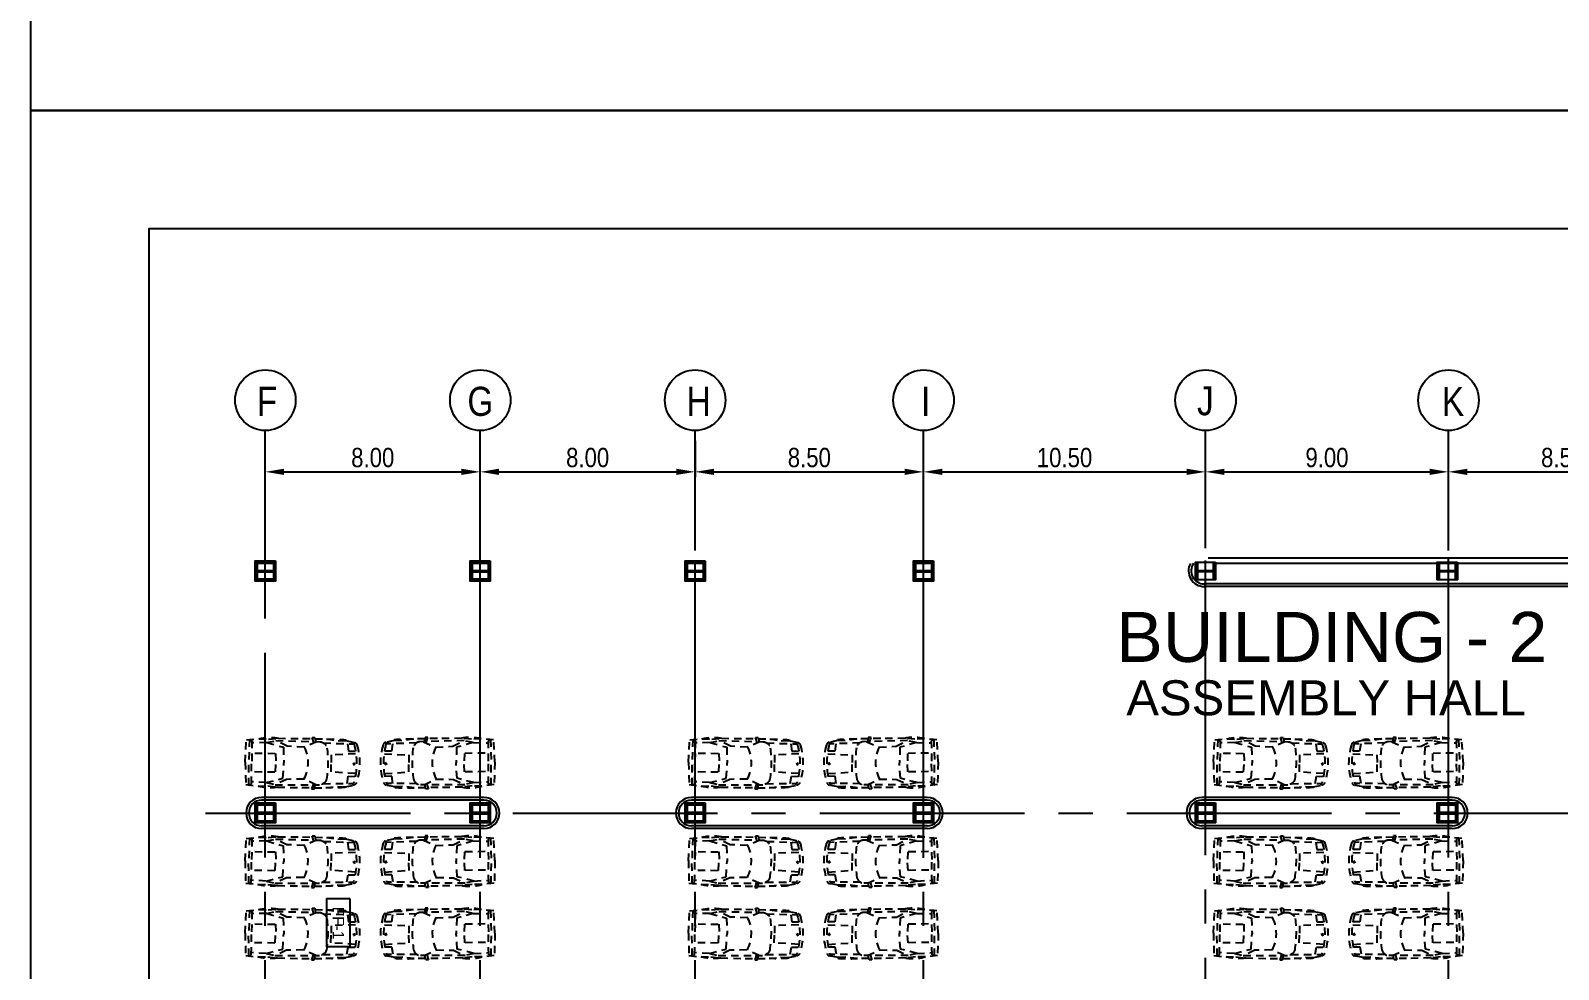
# Model space of a CAD drawing. Header units: millimetres. Extents: x 2148 to 2681, y 758 to 986.
# Drawn here: x 2173.45 to 2201.89, y 817.86 to 835.33 of the extents above; entities that cross this region are included whole.
import ezdxf

# ---------------------------------------------------------------- set-up
doc = ezdxf.new("R2010")
doc.units = ezdxf.units.MM
for name, pattern in [('CENTER2', [28.575, 19.05, -3.175, 3.175, -3.175]), ('HIDDEN', [0.375, 0.25, -0.125]), ('PHANTOMX2', [5, 2.5, -0.5, 0.5, -0.5, 0.5, -0.5])]:
    doc.linetypes.add(name, pattern=pattern)
for name, color, linetype in [('cladding', 2, 'Continuous'), ('COL-EX', 2, 'Continuous'), ('COL-IN', 2, 'Continuous'), ('D', 1, 'Continuous'), ('DIM', 20, 'Continuous'), ('DR', 7, 'Continuous'), ('ELAYOUT', 4, 'Continuous'), ('grid', 241, 'PHANTOMX2'), ('HATCH', 8, 'Continuous'), ('S_GRID LINES', 252, 'Continuous'), ('TEXT', 6, 'Continuous'), ('wall', 4, 'Continuous')]:
    doc.layers.add(name, color=color, linetype=linetype)
doc.styles.add('ARIALNW', font='ARIALN.TTF')
doc.styles.add('MMTX$0$ESMX$0$X-OPTA1D', font='x-opta1d')
doc.styles.add('SWISS', font='swissl.ttf')
doc.dimstyles.new('DIM 200', dxfattribs={"dimtxt": 0.36, "dimasz": 0.35, "dimexe": 0.1, "dimexo": 0, "dimgap": 0.08, "dimtad": 1, "dimlfac": 2, "dimrnd": 0.005, "dimzin": 1, "dimdsep": 46, "dimtxsty": 'ARIALNW', "dimcen": 0.09, "dimclrd": 6, "dimclre": 6, "dimclrt": 13, "dimadec": 0, "dimazin": 0, "dimtfac": 1, "dimtofl": 0, "dimtmove": 2, "dimatfit": 3, "dimfxl": 1, "dimtolj": 1, "dimtzin": 0, "dimarcsym": 0})

# ---------------------------------------------------------------- blocks, each defined once
blk = doc.blocks.new('A$C1DB67A09')
at = {"layer": 'Defpoints', "ltscale": 0.5, "elevation": 0}
blk.add_lwpolyline([(7.292, -83.48), (108.892, -83.48), (108.892, -7.28), (7.292, -7.28)], close=True, dxfattribs=at)
at = {"layer": 'wall', "color": 16, "linetype": 'ByBlock', "ltscale": 1.5, "elevation": 0}
blk.add_lwpolyline([(9.492, -81.28), (106.692, -81.28), (106.692, -9.48), (9.492, -9.48)], close=True, dxfattribs=at)
blk = doc.blocks.new('CAR-PL4')
at = {"layer": 'DR', "color": 8, "linetype": 'HIDDEN'}
for p, q in [((-1.106, -0.352), (-1.073, -0.343)), ((-1.084, -0.357), (-1.024, -0.06)), ((-1.074, -0.615), (-1.084, -0.357)), ((-0.972, -0.074), (-1.039, -0.108)), ((-0.991, -1.103), (-0.972, -0.074)), ((-0.973, -0.292), (-0.73, -0.253)), ((-0.73, -0.253), (-0.73, -0.034)), ((-0.637, -0.02), (-0.591, -0.835)), ((-0.34, -0.081), (-0.31, -0.024)), ((-0.307, -0.073), (-0.34, -0.081)), ((-0.303, -0.073), (-0.271, -0.081)), ((-0.271, -0.081), (-0.301, -0.024)), ((0.027, -0.02), (-0.019, -0.835)), ((0.12, -0.253), (0.119, -0.034)), ((0.362, -0.292), (0.12, -0.253)), ((0.361, -0.074), (0.428, -0.108)), ((0.381, -1.103), (0.361, -0.074)), ((0.473, -0.357), (0.413, -0.06)), ((0.495, -0.352), (0.462, -0.343)), ((0.463, -0.615), (0.473, -0.357)), ((-1.13, -1.385), (-1.127, -1.001)), ((-1.127, -1.001), (-1.074, -0.615)), ((-0.591, -0.835), (-0.295, -0.833)), ((-0.019, -0.835), (-0.316, -0.833)), ((0.516, -1.001), (0.463, -0.615)), ((0.519, -1.385), (0.516, -1.001)), ((-1.174, -1.393), (-1.024, -1.365)), ((-1.174, -1.485), (-1.174, -1.393)), ((-0.999, -1.426), (-1.174, -1.485)), ((-1.133, -1.81), (-1.13, -1.47)), ((-1.047, -2.715), (-1.033, -1.437)), ((-1.032, -1.366), (-1.03, -1.221)), ((-1.032, -1.337), (-0.843, -1.75)), ((0.421, -1.337), (0.232, -1.75)), ((0.388, -1.426), (0.563, -1.485)), ((0.563, -1.393), (0.414, -1.365)), ((0.421, -1.366), (0.42, -1.221)), ((0.436, -2.715), (0.422, -1.437)), ((0.522, -1.81), (0.52, -1.47)), ((0.563, -1.485), (0.563, -1.393)), ((-1.128, -2.637), (-1.133, -1.81)), ((-0.843, -1.75), (-0.863, -2.33)), ((0.232, -1.75), (0.252, -2.33)), ((0.517, -2.637), (0.522, -1.81)), ((-0.863, -2.33), (-1.041, -2.697)), ((-0.98, -3.015), (-0.828, -2.453)), ((-0.828, -2.453), (-0.302, -2.428)), ((0.217, -2.453), (-0.309, -2.428)), ((0.369, -3.015), (0.217, -2.453)), ((0.252, -2.33), (0.43, -2.697)), ((-1.094, -2.961), (-1.128, -2.637)), ((-1.102, -3.289), (-1.094, -2.961)), ((-0.98, -3.015), (-1.047, -2.715)), ((-0.98, -3.015), (-0.962, -3.514)), ((-0.618, -2.711), (-0.304, -2.7)), ((-0.616, -3.41), (-0.618, -2.711)), ((0.007, -2.711), (-0.306, -2.7)), ((0.005, -3.41), (0.007, -2.711)), ((0.369, -3.015), (0.351, -3.514)), ((0.369, -3.015), (0.436, -2.715)), ((0.483, -2.961), (0.517, -2.637)), ((0.491, -3.289), (0.483, -2.961)), ((-1.059, -3.702), (-1.102, -3.289)), ((-1.076, -3.594), (-0.301, -3.614)), ((-1.074, -3.597), (-1.032, -3.514)), ((-1.032, -3.514), (-0.302, -3.514)), ((0.465, -3.594), (-0.31, -3.614)), ((0.421, -3.514), (-0.309, -3.514)), ((0.463, -3.597), (0.421, -3.514)), ((0.448, -3.702), (0.491, -3.289)), ((-0.304, -3.733), (-1.059, -3.702)), ((-0.307, -3.733), (0.448, -3.702))]:
    blk.add_line(p, q, dxfattribs=at)
for centre, radius, start, end in [((-0.926, -0.08), 0.1, 99.1082, 168.6925), ((-0.305, -2.397), 2.416, 73.9881, 106.0119), ((-0.305, -1.881), 2.004, 71.4744, 108.5256), ((0.315, -0.08), 0.1, 11.3075, 80.8918), ((4.35, -0.819), 5.477, 175.0805, 181.8902), ((-4.96, -0.819), 5.477, 358.1098, 4.9195), ((-0.772, -1.237), 0.259, 103.928, 176.4903), ((-0.305, -4.704), 3.756, 81.9077, 98.0923), ((0.161, -1.237), 0.259, 3.5097, 76.072), ((-0.305, -2.814), 1.192, 63.3754, 116.6246), ((0.437, -2.887), 1.591, 170.8054, 194.642), ((-1.048, -2.887), 1.591, 345.358, 9.1946)]:
    blk.add_arc(centre, radius, start, end, dxfattribs=at)
blk = doc.blocks.new('*D2302')
at = {"layer": 'Defpoints', "color": 0, "linetype": 'ByBlock', "ltscale": 0.5, "transparency": 16777216}
for p in [(2181.819, 827.12), (2177.819, 824.391), (2181.819, 824.391, 0)]:
    blk.add_point(p, dxfattribs=at)
at = {"layer": 'ELAYOUT', "color": 6, "linetype": 'ByBlock', "lineweight": -2, "ltscale": 0.5, "transparency": 16777216}
for p, q in [((2177.819, 824.391), (2177.819, 827.22)), ((2178.169, 827.12), (2181.469, 827.12)), ((2181.819, 824.391), (2181.819, 827.22))]:
    blk.add_line(p, q, dxfattribs=at)
at = {"layer": 'ELAYOUT', "color": 6, "linetype": 'ByBlock', "ltscale": 0.5, "transparency": 16777216}
for points in [[(2178.169, 827.178), (2178.169, 827.062), (2177.819, 827.12)], [(2181.469, 827.178), (2181.469, 827.062), (2181.819, 827.12)]]:
    blk.add_solid(points, dxfattribs=at)
at = {"layer": 'ELAYOUT', "color": 13, "linetype": 'ByBlock', "ltscale": 0.5, "transparency": 16777216, "insert": (2179.819, 827.384), "char_height": 0.36, "attachment_point": 5, "style": 'ARIALNW'}
blk.add_mtext('\\A1;8.00', dxfattribs=at)
blk = doc.blocks.new('*D2303')
at = {"layer": 'Defpoints', "color": 0, "linetype": 'ByBlock', "ltscale": 0.5, "transparency": 16777216}
for p in [(2185.819, 827.694, 0), (2185.819, 827.12), (2181.819, 824.391, 0)]:
    blk.add_point(p, dxfattribs=at)
at = {"layer": 'ELAYOUT', "color": 6, "linetype": 'ByBlock', "lineweight": -2, "ltscale": 0.5, "transparency": 16777216}
for p, q in [((2185.819, 827.694), (2185.819, 827.02)), ((2181.819, 824.391), (2181.819, 827.22)), ((2182.169, 827.12), (2185.469, 827.12))]:
    blk.add_line(p, q, dxfattribs=at)
at = {"layer": 'ELAYOUT', "color": 6, "linetype": 'ByBlock', "ltscale": 0.5, "transparency": 16777216}
for points in [[(2182.169, 827.178), (2182.169, 827.062), (2181.819, 827.12)], [(2185.469, 827.178), (2185.469, 827.062), (2185.819, 827.12)]]:
    blk.add_solid(points, dxfattribs=at)
at = {"layer": 'ELAYOUT', "color": 13, "linetype": 'ByBlock', "ltscale": 0.5, "transparency": 16777216, "insert": (2183.819, 827.384), "char_height": 0.36, "attachment_point": 5, "style": 'ARIALNW'}
blk.add_mtext('\\A1;8.00', dxfattribs=at)
blk = doc.blocks.new('*D2304')
at = {"layer": 'Defpoints', "color": 0, "linetype": 'ByBlock', "ltscale": 0.5, "transparency": 16777216}
for p in [(2185.819, 827.694, 0), (2190.07, 827.12), (2190.07, 824.391, 0)]:
    blk.add_point(p, dxfattribs=at)
at = {"layer": 'ELAYOUT', "color": 6, "linetype": 'ByBlock', "lineweight": -2, "ltscale": 0.5, "transparency": 16777216}
for p, q in [((2185.819, 827.694), (2185.819, 827.02)), ((2186.169, 827.12), (2189.72, 827.12)), ((2190.07, 824.391), (2190.07, 827.22))]:
    blk.add_line(p, q, dxfattribs=at)
at = {"layer": 'ELAYOUT', "color": 6, "linetype": 'ByBlock', "ltscale": 0.5, "transparency": 16777216}
for points in [[(2186.169, 827.178), (2186.169, 827.062), (2185.819, 827.12)], [(2189.72, 827.178), (2189.72, 827.062), (2190.07, 827.12)]]:
    blk.add_solid(points, dxfattribs=at)
at = {"layer": 'ELAYOUT', "color": 13, "linetype": 'ByBlock', "ltscale": 0.5, "transparency": 16777216, "insert": (2187.945, 827.384), "char_height": 0.36, "attachment_point": 5, "style": 'ARIALNW'}
blk.add_mtext('\\A1;8.50', dxfattribs=at)
blk = doc.blocks.new('*D2305')
at = {"layer": 'Defpoints', "color": 0, "linetype": 'ByBlock', "ltscale": 0.5, "transparency": 16777216}
for p in [(2190.07, 827.12, 0), (2195.319, 827.12, 0), (2195.319, 827.12)]:
    blk.add_point(p, dxfattribs=at)
at = {"layer": 'ELAYOUT', "color": 6, "linetype": 'ByBlock', "lineweight": -2, "ltscale": 0.5, "transparency": 16777216}
for p, q in [((2190.07, 827.12), (2190.07, 827.22)), ((2190.42, 827.12), (2194.969, 827.12)), ((2195.319, 827.12), (2195.319, 827.22))]:
    blk.add_line(p, q, dxfattribs=at)
at = {"layer": 'ELAYOUT', "color": 6, "linetype": 'ByBlock', "ltscale": 0.5, "transparency": 16777216}
for points in [[(2190.42, 827.178), (2190.42, 827.062), (2190.07, 827.12)], [(2194.969, 827.178), (2194.969, 827.062), (2195.319, 827.12)]]:
    blk.add_solid(points, dxfattribs=at)
at = {"layer": 'ELAYOUT', "color": 13, "linetype": 'ByBlock', "ltscale": 0.5, "transparency": 16777216, "insert": (2192.695, 827.384), "char_height": 0.36, "attachment_point": 5, "style": 'ARIALNW'}
blk.add_mtext('\\A1;10.50', dxfattribs=at)
blk = doc.blocks.new('*D2306')
at = {"layer": 'Defpoints', "color": 0, "linetype": 'ByBlock', "ltscale": 0.5, "transparency": 16777216}
for p in [(2195.319, 827.12, 0), (2199.84, 827.12), (2199.84, 827.12)]:
    blk.add_point(p, dxfattribs=at)
at = {"layer": 'ELAYOUT', "color": 6, "linetype": 'ByBlock', "lineweight": -2, "ltscale": 0.5, "transparency": 16777216}
for p, q in [((2195.319, 827.12), (2195.319, 827.22)), ((2195.669, 827.12), (2199.49, 827.12)), ((2199.84, 827.12), (2199.84, 827.22))]:
    blk.add_line(p, q, dxfattribs=at)
at = {"layer": 'ELAYOUT', "color": 6, "linetype": 'ByBlock', "ltscale": 0.5, "transparency": 16777216}
for points in [[(2195.669, 827.178), (2195.669, 827.062), (2195.319, 827.12)], [(2199.49, 827.178), (2199.49, 827.062), (2199.84, 827.12)]]:
    blk.add_solid(points, dxfattribs=at)
at = {"layer": 'ELAYOUT', "color": 13, "linetype": 'ByBlock', "ltscale": 0.5, "transparency": 16777216, "insert": (2197.58, 827.384), "char_height": 0.36, "attachment_point": 5, "style": 'ARIALNW'}
blk.add_mtext('\\A1;9.00', dxfattribs=at)
blk = doc.blocks.new('*D2307')
at = {"layer": 'Defpoints', "color": 0, "linetype": 'ByBlock', "ltscale": 0.5, "transparency": 16777216}
for p in [(2199.84, 827.12), (2204.092, 827.12), (2204.092, 827.12)]:
    blk.add_point(p, dxfattribs=at)
at = {"layer": 'ELAYOUT', "color": 6, "linetype": 'ByBlock', "lineweight": -2, "ltscale": 0.5, "transparency": 16777216}
for p, q in [((2199.84, 827.12), (2199.84, 827.22)), ((2200.19, 827.12), (2203.742, 827.12)), ((2204.092, 827.12), (2204.092, 827.22))]:
    blk.add_line(p, q, dxfattribs=at)
at = {"layer": 'ELAYOUT', "color": 6, "linetype": 'ByBlock', "ltscale": 0.5, "transparency": 16777216}
for points in [[(2200.19, 827.178), (2200.19, 827.062), (2199.84, 827.12)], [(2203.742, 827.178), (2203.742, 827.062), (2204.092, 827.12)]]:
    blk.add_solid(points, dxfattribs=at)
at = {"layer": 'ELAYOUT', "color": 13, "linetype": 'ByBlock', "ltscale": 0.5, "transparency": 16777216, "insert": (2201.966, 827.384), "char_height": 0.36, "attachment_point": 5, "style": 'ARIALNW'}
blk.add_mtext('\\A1;8.50', dxfattribs=at)

msp = doc.modelspace()

# ---------------------------------------------------------------- linework, layer by layer
at = {"ltscale": 0.5, "elevation": 0}
msp.add_lwpolyline([(2179.3909473, 819.1855084), (2179.3909473, 818.2833496), (2178.9639155, 818.2833496), (2178.9639155, 819.1855084)], close=True, dxfattribs=at)
for centre in [(2177.8206453, 828.4524612, 0), (2181.8206453, 828.4524612, 0), (2185.8206453, 828.4524612, 0), (2190.0716519, 828.4524612, 0), (2195.3205667, 828.4521472, 0), (2199.8412035, 828.4519895, 0)]:
    msp.add_circle(centre, 0.5634965)
at = {"layer": 'cladding', "elevation": 0}
for points in [[(2178.0069869, 825.4641622), (2178.0069869, 825.0891622), (2177.6319869, 825.0891622), (2177.6319869, 825.4641622)], [(2182.0069869, 825.4641622), (2182.0069869, 825.0891622), (2181.6319869, 825.0891622), (2181.6319869, 825.4641622)], [(2186.0069869, 825.4641622), (2186.0069869, 825.0891622), (2185.6319869, 825.0891622), (2185.6319869, 825.4641622)], [(2190.2569869, 825.4641622), (2190.2569869, 825.0891622), (2189.8819869, 825.0891622), (2189.8819869, 825.4641622)], [(2195.5069869, 825.4391622), (2195.5069869, 825.1141622), (2195.1319869, 825.1141622), (2195.1319869, 825.4391622)], [(2200.0069869, 825.4391622), (2200.0069869, 825.1141622), (2199.6319869, 825.1141622), (2199.6319869, 825.4391622)], [(2178.0069869, 820.9641622), (2178.0069869, 820.5891622), (2177.6319869, 820.5891622), (2177.6319869, 820.9641622)], [(2182.0069869, 820.9641622), (2182.0069869, 820.5891622), (2181.6319869, 820.5891622), (2181.6319869, 820.9641622)], [(2186.0069869, 820.9641622), (2186.0069869, 820.5891622), (2185.6319869, 820.5891622), (2185.6319869, 820.9641622)], [(2190.2569869, 820.9641622), (2190.2569869, 820.5891622), (2189.8819869, 820.5891622), (2189.8819869, 820.9641622)], [(2195.5069869, 820.9641622), (2195.5069869, 820.5891622), (2195.1319869, 820.5891622), (2195.1319869, 820.9641622)], [(2200.0069869, 820.9641622), (2200.0069869, 820.5891622), (2199.6319869, 820.5891622), (2199.6319869, 820.9641622)]]:
    msp.add_lwpolyline(points, close=True, dxfattribs=at)
at = {"layer": 'COL-EX', "elevation": 0}
for points in [[(2195.4644869, 825.2666242), (2195.4644869, 825.1241242), (2195.4944869, 825.1241242), (2195.4944869, 825.4241242), (2195.4644869, 825.4241242), (2195.4644869, 825.2816242), (2195.1744869, 825.2816242), (2195.1744869, 825.4241242), (2195.1444869, 825.4241242), (2195.1444869, 825.1241242), (2195.1744869, 825.1241242), (2195.1744869, 825.2666242)], [(2199.9644869, 825.2666242), (2199.9644869, 825.1241242), (2199.9944869, 825.1241242), (2199.9944869, 825.4241242), (2199.9644869, 825.4241242), (2199.9644869, 825.2816242), (2199.6744869, 825.2816242), (2199.6744869, 825.4241242), (2199.6444869, 825.4241242), (2199.6444869, 825.1241242), (2199.6744869, 825.1241242), (2199.6744869, 825.2666242)]]:
    msp.add_lwpolyline(points, close=True, dxfattribs=at)
at = {"layer": 'COL-IN'}
for p, q in [((2177.6444869, 825.0991242, 0), (2177.6444869, 825.4491242, 0)), ((2177.6444869, 825.4491242, 0), (2177.9944869, 825.4491242, 0)), ((2177.6694869, 825.4491242, 0), (2177.6694869, 825.0991242, 0)), ((2177.6694869, 825.4241242, 0), (2177.9694869, 825.4241242, 0)), ((2177.6694869, 825.2866242, 0), (2177.9694869, 825.2866242, 0)), ((2177.9694869, 825.4491242, 0), (2177.9694869, 825.0991242, 0)), ((2177.9944869, 825.4491242, 0), (2177.9944869, 825.0991242, 0)), ((2181.6444869, 825.0991242, 0), (2181.6444869, 825.4491242, 0)), ((2181.6444869, 825.4491242, 0), (2181.9944869, 825.4491242, 0)), ((2181.6694869, 825.4491242, 0), (2181.6694869, 825.0991242, 0)), ((2181.6694869, 825.4241242, 0), (2181.9694869, 825.4241242, 0)), ((2181.6694869, 825.2866242, 0), (2181.9694869, 825.2866242, 0)), ((2181.9694869, 825.4491242, 0), (2181.9694869, 825.0991242, 0)), ((2181.9944869, 825.4491242, 0), (2181.9944869, 825.0991242, 0)), ((2185.6444869, 825.0991242, 0), (2185.6444869, 825.4491242, 0)), ((2185.6444869, 825.4491242, 0), (2185.9944869, 825.4491242, 0)), ((2185.6694869, 825.4491242, 0), (2185.6694869, 825.0991242, 0)), ((2185.6694869, 825.4241242, 0), (2185.9694869, 825.4241242, 0)), ((2185.6694869, 825.2866242, 0), (2185.9694869, 825.2866242, 0)), ((2185.9694869, 825.4491242, 0), (2185.9694869, 825.0991242, 0)), ((2185.9944869, 825.4491242, 0), (2185.9944869, 825.0991242, 0)), ((2189.8944869, 825.0991242, 0), (2189.8944869, 825.4491242, 0)), ((2189.8944869, 825.4491242, 0), (2190.2444869, 825.4491242, 0)), ((2189.9194869, 825.4491242, 0), (2189.9194869, 825.0991242, 0)), ((2189.9194869, 825.4241242, 0), (2190.2194869, 825.4241242, 0)), ((2189.9194869, 825.2866242, 0), (2190.2194869, 825.2866242, 0)), ((2190.2194869, 825.4491242, 0), (2190.2194869, 825.0991242, 0)), ((2190.2444869, 825.4491242, 0), (2190.2444869, 825.0991242, 0)), ((2177.9944869, 825.0991242, 0), (2177.6444869, 825.0991242, 0)), ((2177.6694869, 825.2616242, 0), (2177.9694869, 825.2616242, 0)), ((2177.9694869, 825.1241242, 0), (2177.6694869, 825.1241242, 0)), ((2181.9944869, 825.0991242, 0), (2181.6444869, 825.0991242, 0)), ((2181.6694869, 825.2616242, 0), (2181.9694869, 825.2616242, 0)), ((2181.9694869, 825.1241242, 0), (2181.6694869, 825.1241242, 0)), ((2185.9944869, 825.0991242, 0), (2185.6444869, 825.0991242, 0)), ((2185.6694869, 825.2616242, 0), (2185.9694869, 825.2616242, 0)), ((2185.9694869, 825.1241242, 0), (2185.6694869, 825.1241242, 0)), ((2190.2444869, 825.0991242, 0), (2189.8944869, 825.0991242, 0)), ((2189.9194869, 825.2616242, 0), (2190.2194869, 825.2616242, 0)), ((2190.2194869, 825.1241242, 0), (2189.9194869, 825.1241242, 0)), ((2177.6444869, 820.5991242, 0), (2177.6444869, 820.9491242, 0)), ((2177.6444869, 820.9491242, 0), (2177.9944869, 820.9491242, 0)), ((2177.6694869, 820.9491242, 0), (2177.6694869, 820.5991242, 0)), ((2177.6694869, 820.9241242, 0), (2177.9694869, 820.9241242, 0)), ((2177.6694869, 820.7866242, 0), (2177.9694869, 820.7866242, 0)), ((2177.6694869, 820.7616242, 0), (2177.9694869, 820.7616242, 0)), ((2177.9694869, 820.9491242, 0), (2177.9694869, 820.5991242, 0)), ((2177.9944869, 820.9491242, 0), (2177.9944869, 820.5991242, 0)), ((2181.6444869, 820.5991242, 0), (2181.6444869, 820.9491242, 0)), ((2181.6444869, 820.9491242, 0), (2181.9944869, 820.9491242, 0)), ((2181.6694869, 820.9491242, 0), (2181.6694869, 820.5991242, 0)), ((2181.6694869, 820.9241242, 0), (2181.9694869, 820.9241242, 0)), ((2181.6694869, 820.7866242, 0), (2181.9694869, 820.7866242, 0)), ((2181.6694869, 820.7616242, 0), (2181.9694869, 820.7616242, 0)), ((2181.9694869, 820.9491242, 0), (2181.9694869, 820.5991242, 0)), ((2181.9944869, 820.9491242, 0), (2181.9944869, 820.5991242, 0)), ((2185.6444869, 820.5991242, 0), (2185.6444869, 820.9491242, 0)), ((2185.6444869, 820.9491242, 0), (2185.9944869, 820.9491242, 0)), ((2185.6694869, 820.9491242, 0), (2185.6694869, 820.5991242, 0)), ((2185.6694869, 820.9241242, 0), (2185.9694869, 820.9241242, 0)), ((2185.6694869, 820.7866242, 0), (2185.9694869, 820.7866242, 0)), ((2185.6694869, 820.7616242, 0), (2185.9694869, 820.7616242, 0)), ((2185.9694869, 820.9491242, 0), (2185.9694869, 820.5991242, 0)), ((2185.9944869, 820.9491242, 0), (2185.9944869, 820.5991242, 0)), ((2189.8944869, 820.5991242, 0), (2189.8944869, 820.9491242, 0)), ((2189.8944869, 820.9491242, 0), (2190.2444869, 820.9491242, 0)), ((2189.9194869, 820.9491242, 0), (2189.9194869, 820.5991242, 0)), ((2189.9194869, 820.9241242, 0), (2190.2194869, 820.9241242, 0)), ((2189.9194869, 820.7866242, 0), (2190.2194869, 820.7866242, 0)), ((2189.9194869, 820.7616242, 0), (2190.2194869, 820.7616242, 0)), ((2190.2194869, 820.9491242, 0), (2190.2194869, 820.5991242, 0)), ((2190.2444869, 820.9491242, 0), (2190.2444869, 820.5991242, 0)), ((2195.1444869, 820.5991242, 0), (2195.1444869, 820.9491242, 0)), ((2195.1444869, 820.9491242, 0), (2195.4944869, 820.9491242, 0)), ((2195.1694869, 820.9491242, 0), (2195.1694869, 820.5991242, 0)), ((2195.1694869, 820.9241242, 0), (2195.4694869, 820.9241242, 0)), ((2195.1694869, 820.7866242, 0), (2195.4694869, 820.7866242, 0)), ((2195.1694869, 820.7616242, 0), (2195.4694869, 820.7616242, 0)), ((2195.4694869, 820.9491242, 0), (2195.4694869, 820.5991242, 0)), ((2195.4944869, 820.9491242, 0), (2195.4944869, 820.5991242, 0)), ((2199.6444869, 820.5991242, 0), (2199.6444869, 820.9491242, 0)), ((2199.6444869, 820.9491242, 0), (2199.9944869, 820.9491242, 0)), ((2199.6694869, 820.9491242, 0), (2199.6694869, 820.5991242, 0)), ((2199.6694869, 820.9241242, 0), (2199.9694869, 820.9241242, 0)), ((2199.6694869, 820.7866242, 0), (2199.9694869, 820.7866242, 0)), ((2199.6694869, 820.7616242, 0), (2199.9694869, 820.7616242, 0)), ((2199.9694869, 820.9491242, 0), (2199.9694869, 820.5991242, 0)), ((2199.9944869, 820.9491242, 0), (2199.9944869, 820.5991242, 0)), ((2177.9944869, 820.5991242, 0), (2177.6444869, 820.5991242, 0)), ((2177.9694869, 820.6241242, 0), (2177.6694869, 820.6241242, 0)), ((2181.9944869, 820.5991242, 0), (2181.6444869, 820.5991242, 0)), ((2181.9694869, 820.6241242, 0), (2181.6694869, 820.6241242, 0)), ((2185.9944869, 820.5991242, 0), (2185.6444869, 820.5991242, 0)), ((2185.9694869, 820.6241242, 0), (2185.6694869, 820.6241242, 0)), ((2190.2444869, 820.5991242, 0), (2189.8944869, 820.5991242, 0)), ((2190.2194869, 820.6241242, 0), (2189.9194869, 820.6241242, 0)), ((2195.4944869, 820.5991242, 0), (2195.1444869, 820.5991242, 0)), ((2195.4694869, 820.6241242, 0), (2195.1694869, 820.6241242, 0)), ((2199.9944869, 820.5991242, 0), (2199.6444869, 820.5991242, 0)), ((2199.9694869, 820.6241242, 0), (2199.6694869, 820.6241242, 0))]:
    msp.add_line(p, q, dxfattribs=at)
at = {"layer": 'D', "ltscale": 0.5}
for p, q in [((2212.1669869, 825.0369762, 0), (2195.2922655, 825.0369762, 0)), ((2212.1669869, 824.9869762, 0), (2195.2922535, 824.9869762, 0)), ((2181.8881332, 821.0138103, 0), (2177.7507962, 821.0138103, 0)), ((2181.8881243, 821.0638103, 0), (2177.750806, 821.0638103, 0)), ((2190.1391398, 821.0138103, 0), (2185.7507947, 821.0138103, 0)), ((2190.139131, 821.0638103, 0), (2185.7508047, 821.0638103, 0)), ((2199.9086914, 821.0138103, 0), (2195.253248, 821.0138103, 0)), ((2199.9086826, 821.0638103, 0), (2195.2532583, 821.0638103, 0)), ((2181.8881243, 820.5344382, 0), (2177.7508494, 820.5344382, 0)), ((2181.8881243, 820.4844382, 0), (2177.7508494, 820.4844382, 0)), ((2190.139131, 820.5344382, 0), (2185.7508494, 820.5344382, 0)), ((2190.139131, 820.4844382, 0), (2185.7508494, 820.4844382, 0)), ((2199.9086826, 820.5344382, 0), (2195.2533043, 820.5344382, 0)), ((2199.9086826, 820.4844382, 0), (2195.2533043, 820.4844382, 0))]:
    msp.add_line(p, q, dxfattribs=at)
for centre, radius, start, end in [((2195.2922535, 825.2766622, 0.0000002), 0.2896861, 151.53068632, 270), ((2195.2922535, 825.2766622, 0.0000001), 0.2396861, 144.82132726, 270.00000005), ((2177.7508494, 820.7741242, -0.0000002), 0.2896861, 90, 270), ((2177.7508494, 820.7741242, 0), 0.2396861, 89.99999995, 269.99999995), ((2181.8881243, 820.7741242, 0.0000002), 0.2896861, 270, 90), ((2181.8881243, 820.7741242, 0.0000001), 0.2396861, 270.00000005, 90.00000005), ((2185.7508494, 820.7741242, -0.0000002), 0.2896861, 90, 270), ((2185.7508494, 820.7741242, 0), 0.2396861, 89.99999995, 269.99999995), ((2190.139131, 820.7741242, 0.0000002), 0.2896861, 270, 90), ((2190.139131, 820.7741242, 0.0000001), 0.2396861, 270.00000005, 90.00000005), ((2195.2533043, 820.7741242, -0.0000002), 0.2896861, 90, 270), ((2195.2533043, 820.7741242, 0), 0.2396861, 89.99999995, 269.99999995), ((2199.9086826, 820.7741242, 0.0000002), 0.2896861, 270, 90), ((2199.9086826, 820.7741242, 0), 0.2396861, 270.00000005, 90.00000005)]:
    msp.add_arc(centre, radius, start, end, dxfattribs=at)
at = {"layer": 'Defpoints', "ltscale": 0.5, "elevation": 0}
for points in [[(2173.4500187, 833.8388045), (2275.0500187, 833.8388045), (2275.0500187, 910.0388045), (2173.4500187, 910.0388045)], [(2173.4500187, 757.6388045), (2275.0500187, 757.6388045), (2275.0500187, 833.8388045), (2173.4500187, 833.8388045)]]:
    msp.add_lwpolyline(points, close=True, dxfattribs=at)
at = {"layer": 'DR', "ltscale": 10}
for p, q in [((2212.8579723, 825.5147521, 0), (2195.3678144, 825.5147521, 0)), ((2212.7579723, 825.4147521, 0), (2195.5069869, 825.4147521, 0))]:
    msp.add_line(p, q, dxfattribs=at)
at = {"layer": 'grid', "ltscale": 0.7}
for p, q in [((2181.8194869, 823.7235142, 0), (2181.8194869, 827.8988081, 0)), ((2185.8194869, 823.7235142, 0), (2185.8194869, 827.8888081, 0)), ((2190.0704935, 823.7235142, 0), (2190.0704935, 827.8888081, 0)), ((2195.3194083, 823.7238281, 0), (2195.3194083, 827.8888081, 0)), ((2195.3194083, 823.7235142, 0), (2195.3194083, 827.8888081, 0)), ((2199.8400451, 823.7239858, 0), (2199.8400451, 827.8888081, 0)), ((2199.8400451, 824.9896799, 0), (2199.8400451, 825.5144382, 0))]:
    msp.add_line(p, q, dxfattribs=at)
at = {"layer": 'S_GRID LINES', "linetype": 'CENTER2', "ltscale": 0.2}
for p, q in [((2177.8194869, 802.7996269, 0), (2177.8194869, 827.8888069, 0)), ((2181.8194869, 802.7982482, 0), (2181.8194869, 827.8888069, 0)), ((2181.8194869, 802.7996269, 0), (2181.8194869, 827.8888069, 0)), ((2185.8194869, 802.7996269, 0), (2185.8194869, 827.8888069, 0)), ((2190.0704935, 802.7982482, 0), (2190.0704935, 827.8888069, 0)), ((2190.0704935, 802.7996269, 0), (2190.0704935, 827.8888069, 0)), ((2195.3194083, 802.8427669, 0), (2195.3194083, 827.8888069, 0)), ((2199.8400451, 802.7996269, 0), (2199.8400451, 827.8888069, 0)), ((2176.7088812, 820.7741242, 0), (2212.5913474, 820.7741242, 0))]:
    msp.add_line(p, q, dxfattribs=at)

# ---------------------------------------------------------------- block references
at = {"layer": 'DIM', "color": 8}
for p in [(2166.158248, 917.3189005), (2166.158248, 841.1189005)]:
    msp.add_blockref('A$C1DB67A09', p, dxfattribs=at)
at = {"layer": 'HATCH', "color": 8}
for p, xscale, yscale, zscale, rotation in [((2179.5089206, 821.858177, 0), -0.5524092515229585, 0.5524092515261145, 0.5524092515176443, 269.2083121364935), ((2180.026979, 821.858177, 0), 0.5524092515229585, 0.5524092515229585, 0.5524092515229585, 90.79168786350655), ((2187.7599272, 821.858177, 0), -0.5524092515229585, 0.5524092515261145, 0.5524092515176443, 269.2083121364935), ((2188.2779856, 821.858177, 0), 0.5524092515229585, 0.5524092515229585, 0.5524092515229585, 90.79168786350655), ((2197.5311038, 821.858177, 0), -0.5524092515229585, 0.5524092515261145, 0.5524092515176443, 269.2083121364935), ((2198.0491622, 821.858177, 0), 0.5524092515229585, 0.5524092515229585, 0.5524092515229585, 90.79168786350655), ((2179.5072957, 820.0269926, 0), -0.5524092515229585, 0.5524092515261145, 0.5524092515176443, 269.2083121364935), ((2180.0286039, 820.0269926, 0), 0.5524092515229585, 0.5524092515229585, 0.5524092515229585, 90.79168786350655), ((2187.7583023, 820.0269926, 0), -0.5524092515229585, 0.5524092515261145, 0.5524092515176443, 269.2083121364935), ((2188.2796105, 820.0269926, 0), 0.5524092515229585, 0.5524092515229585, 0.5524092515229585, 90.79168786350655), ((2197.5294789, 820.0269926, 0), -0.5524092515229585, 0.5524092515261145, 0.5524092515176443, 269.2083121364935), ((2198.0507871, 820.0269926, 0), 0.5524092515229585, 0.5524092515229585, 0.5524092515229585, 90.79168786350655), ((2179.5072957, 818.6808224, 0), -0.5524092515229585, 0.5524092515261145, 0.5524092515176443, 269.2083121364935), ((2180.0286039, 818.6808224, 0), 0.5524092515229585, 0.5524092515229585, 0.5524092515229585, 90.79168786350655), ((2187.7583023, 818.6808224, 0), -0.5524092515229585, 0.5524092515261145, 0.5524092515176443, 269.2083121364935), ((2188.2796105, 818.6808224, 0), 0.5524092515229585, 0.5524092515229585, 0.5524092515229585, 90.79168786350655), ((2197.5294789, 818.6808224, 0), -0.5524092515229585, 0.5524092515261145, 0.5524092515176443, 269.2083121364935), ((2198.0507871, 818.6808224, 0), 0.5524092515229585, 0.5524092515229585, 0.5524092515229585, 90.79168786350655)]:
    msp.add_blockref('CAR-PL4', p, dxfattribs=dict(at, xscale=xscale, yscale=yscale, zscale=zscale, rotation=rotation))

# ---------------------------------------------------------------- texts
at = {"color": 2, "insert": (2179.1791731, 818.7272262, 0), "char_height": 0.21537251, "width": 3.970154439, "attachment_point": 5, "rotation": 270, "style": 'MMTX$0$ESMX$0$X-OPTA1D'}
msp.add_mtext('FF-1', dxfattribs=at)
at = {"layer": 'TEXT', "style": 'SWISS'}
for s, height, p in [('BUILDING - 2', 0.931411859, (2193.6568776, 823.5843421, 0.0000003)), ('ASSEMBLY HALL', 0.651988301, (2193.84559, 822.5911403, 0.0000002))]:
    msp.add_text(s, height=height, rotation=359.98971085, dxfattribs=at).set_placement(p)
at = {"layer": 'TEXT', "char_height": 0.54, "width": 3.396423809, "attachment_point": 1, "style": 'ARIALNW'}
for s, insert in [('F', (2177.662092, 828.7015902, 0)), ('G', (2181.5814039, 828.7015902, 0)), ('H', (2185.662092, 828.7015902, 0)), ('I', (2190.0238679, 828.7015902, 0)), ('J', (2195.1620134, 828.7119894, 0)), ('K', (2199.7205882, 828.7011185, 0))]:
    msp.add_mtext(s, dxfattribs=dict(at, insert=insert))

# ---------------------------------------------------------------- dimensions: what is measured, and where the dimension line sits
at = {"layer": 'ELAYOUT', "linetype": 'ByBlock', "ltscale": 0.5}
for base, p1, p2, picture, middle in [((2181.8194869, 827.1198744, 0), (2177.8194869, 824.3914542, 0), (2181.8194869, 824.3914542, 0), '*D2302', (2179.8194869, 827.3836806, 0)), ((2185.8194869, 827.1198744, 0), (2181.8194869, 824.3914542, 0), (2185.8194869, 827.6936638, 0), '*D2303', (2183.8194869, 827.3836806, 0)), ((2190.0704935, 827.1198744, 0), (2185.8194869, 827.6936638, 0), (2190.0704935, 824.3914542, 0), '*D2304', (2187.9449902, 827.3836806, 0)), ((2195.3194083, 827.1198744, 0), (2190.0704935, 827.1198744, 0), (2195.3194083, 827.1198744, 0), '*D2305', (2192.6949509, 827.3836806, 0))]:
    dim = msp.add_linear_dim(base=base, p1=p1, p2=p2, dimstyle='DIM 200', dxfattribs=at)
    dim.commit()
    dim.dimension.update_dxf_attribs({"geometry": picture, "text_midpoint": middle})
for base, p1, p2, text, picture, middle in [((2199.8400451, 827.1198744, 0), (2195.3194083, 827.1198744, 0), (2199.8400451, 827.1198744, 0), '9.00', '*D2306', (2197.5797267, 827.3836806, 0)), ((2204.0922608, 827.1198744, 0), (2199.8400451, 827.1198744, 0), (2204.0922608, 827.1198744, 0), '8.50', '*D2307', (2201.966153, 827.3836806, 0))]:
    dim = msp.add_linear_dim(base=base, p1=p1, p2=p2, text=text, dimstyle='DIM 200', dxfattribs=at)
    dim.commit()
    dim.dimension.update_dxf_attribs({"geometry": picture, "text_midpoint": middle})

doc.saveas('drawing.dxf')
